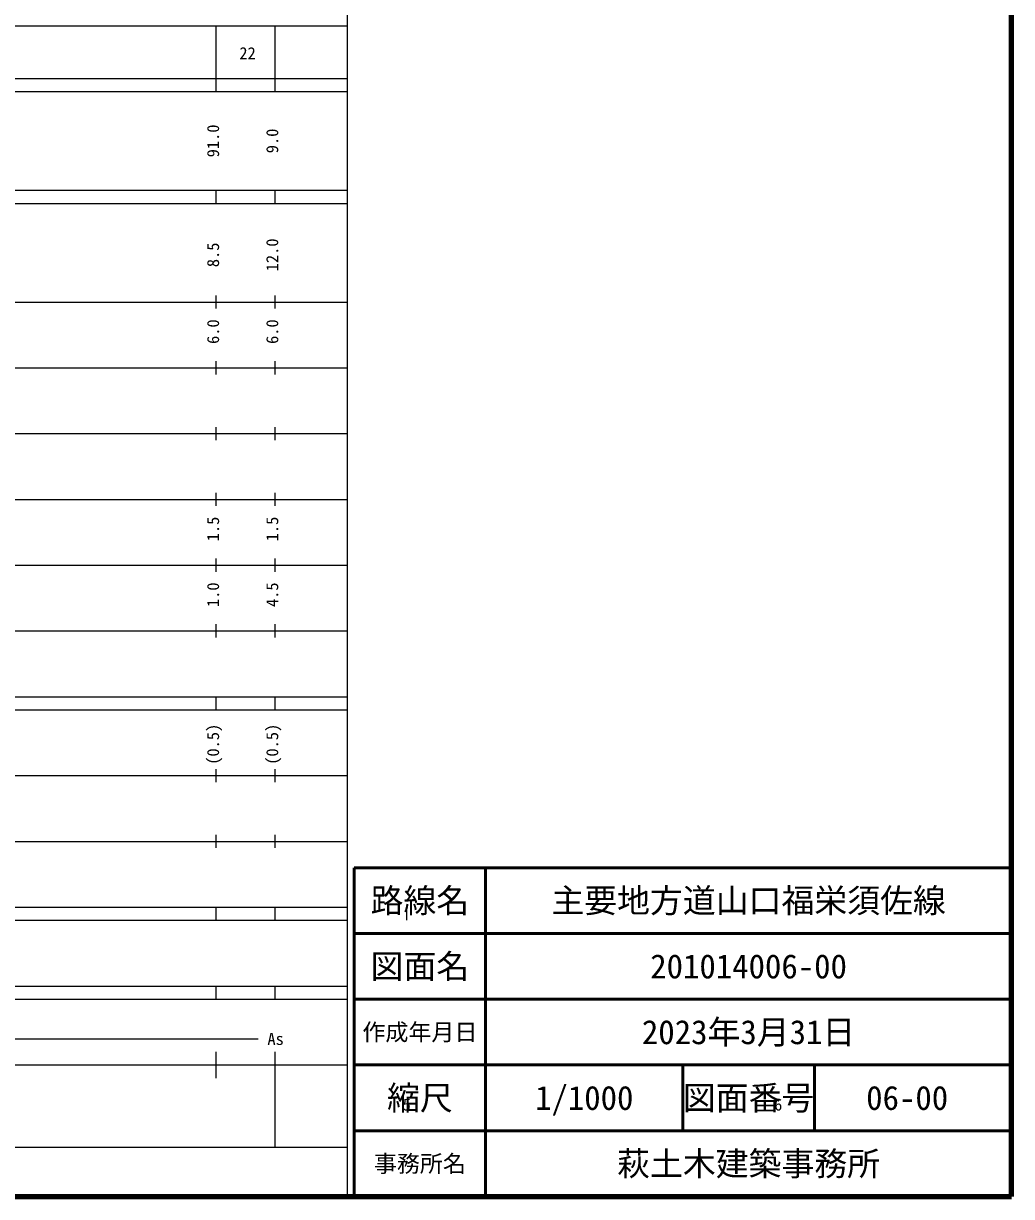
# Model space of a CAD drawing. Units: millimetres on the paper, enlarged 1000 times. Extents: x 40000 to 680000, y 20000 to 380000.
# Drawn here: x 529693 to 680000, y 20000 to 198357 of the extents above; entities that cross this region are included whole.
import ezdxf
from ezdxf.enums import TextEntityAlignment as Align

# ---------------------------------------------------------------- set-up
doc = ezdxf.new("R2010")
doc.units = ezdxf.units.MM
doc.header["$LTSCALE"] = 1000
for name, color, linetype, lineweight in [('M-TTL', 7, 'Continuous', 25), ('M-TTL-BAND', 7, 'Continuous', 25), ('M-TTL-FRAM', 2, 'Continuous', 50), ('M-TTL-LINE', 7, 'Continuous', 50), ('M-TTL-TXT', 7, 'Continuous', 25)]:
    doc.layers.add(name, color=color, linetype=linetype, lineweight=lineweight)
doc.styles.add('ＭＳ ゴシック', font='')
doc.styles.get('ＭＳ ゴシック').set_extended_font_data('MS Gothic')

msp = doc.modelspace()

# ---------------------------------------------------------------- linework, layer by layer
at = {"layer": 'M-TTL', "color": 2, "lineweight": 140}
for p, q in [((680000, 20000), (680000, 380000)), ((40000, 20000), (680000, 20000))]:
    msp.add_line(p, q, dxfattribs=at)
at = {"layer": 'M-TTL-BAND'}
for p, q in [((579000, 20000), (579000, 370000)), ((68000, 198000), (579000, 198000)), ((559000, 188000), (559000, 198000)), ((568000, 188000), (568000, 198000)), ((40000, 190000), (579000, 190000)), ((40000, 188000), (579000, 188000)), ((40000, 173000), (579000, 173000)), ((559000, 171000), (559000, 173000)), ((568000, 171000), (568000, 173000)), ((40000, 171000), (579000, 171000)), ((559000, 155000), (559000, 157000)), ((568000, 155000), (568000, 157000)), ((40000, 156000), (579000, 156000)), ((559000, 145000), (559000, 147000)), ((568000, 145000), (568000, 147000)), ((46000, 146000), (579000, 146000)), ((52000, 136000), (579000, 136000)), ((559000, 135000), (559000, 137000)), ((568000, 135000), (568000, 137000)), ((559000, 125000), (559000, 127000)), ((568000, 125000), (568000, 127000)), ((46000, 126000), (579000, 126000)), ((52000, 116000), (579000, 116000)), ((559000, 115000), (559000, 117000)), ((568000, 115000), (568000, 117000)), ((46000, 106000), (579000, 106000)), ((559000, 105000), (559000, 107000)), ((568000, 105000), (568000, 107000)), ((40000, 96000), (579000, 96000)), ((559000, 94000), (559000, 96000)), ((568000, 94000), (568000, 96000)), ((40000, 94000), (579000, 94000)), ((49000, 84000), (579000, 84000)), ((559000, 83000), (559000, 85000)), ((568000, 83000), (568000, 85000)), ((559000, 73000), (559000, 75000)), ((568000, 73000), (568000, 75000)), ((40000, 74000), (579000, 74000)), ((40000, 64000), (579000, 64000)), ((559000, 62000), (559000, 64000)), ((568000, 62000), (568000, 64000)), ((40000, 62000), (579000, 62000)), ((40000, 52000), (579000, 52000)), ((559000, 50000), (559000, 52000)), ((568000, 50000), (568000, 52000)), ((40000, 50000), (579000, 50000)), ((71000, 44000), (565380, 44000)), ((559000, 38000), (559000, 42000)), ((568000, 27500), (568000, 42000)), ((40000, 40000), (579000, 40000)), ((68000, 27500), (579000, 27500))]:
    msp.add_line(p, q, dxfattribs=at)
at = {"layer": 'M-TTL-FRAM'}
for p, q in [((680000, 70000), (580000, 70000)), ((580000, 70000), (580000, 20000))]:
    msp.add_line(p, q, dxfattribs=at)
at = {"layer": 'M-TTL-LINE'}
for p, q in [((600000, 70000), (600000, 20000)), ((680000, 60000), (580000, 60000)), ((680000, 50000), (580000, 50000)), ((680000, 40000), (580000, 40000)), ((630000, 40000), (630000, 30000)), ((650000, 40000), (650000, 30000)), ((680000, 30000), (580000, 30000))]:
    msp.add_line(p, q, dxfattribs=at)
at = {"layer": 'M-TTL-TXT'}
msp.add_line((588000, 62000), (588000, 64000), dxfattribs=at)

# ---------------------------------------------------------------- texts
at = {"layer": 'M-TTL-BAND', "style": 'ＭＳ ゴシック'}
for s, p in [('22', (563784, 192371)), ('As', (568050, 42500))]:
    msp.add_text(s, height=1833, dxfattribs=at).set_placement(p, align=Align.BOTTOM_CENTER)
for s, p in [('91.0', (560000, 180500)), ('9.0', (569000, 180500)), ('8.5', (560000, 163174)), ('12.0', (569000, 163174)), ('6.0', (560000, 151500)), ('6.0', (569000, 151500)), ('1.5', (560000, 121500)), ('1.5', (569000, 121500)), ('1.0', (560000, 111500)), ('4.5', (569000, 111500)), ('(0.5)', (560000, 88764)), ('(0.5)', (569000, 88764))]:
    msp.add_text(s, height=1833, rotation=90, dxfattribs=at).set_placement(p, align=Align.BOTTOM_CENTER)
at = {"layer": 'M-TTL-TXT', "style": 'ＭＳ ゴシック'}
for s, height, p in [('路線名', 3666, (590000, 65000)), ('路線名', 3666, (590000, 65000)), ('主要地方道山口福栄須佐線', 3666, (640000, 65000)), ('図面名', 3666, (590000, 55000)), ('図面名', 3666, (590000, 55000)), ('201014006-00', 3666, (640000, 55000)), ('作成年月日', 2566, (590000, 45000)), ('作成年月日', 2566, (590000, 45000)), ('2023年3月31日', 3666, (640000, 45000)), ('縮尺', 3666, (590000, 35000)), ('縮尺', 3666, (590000, 35000)), ('1/1000', 3666, (615000, 35000)), ('図面番号', 3666, (640000, 35000)), ('図面番号', 3666, (640000, 35000)), ('06-00', 3666, (664125, 35000)), ('萩土木建築事務所', 3666, (640000, 25000)), ('事務所名', 2566, (590000, 25000)), ('事務所名', 2566, (590000, 25000))]:
    msp.add_text(s, height=height, dxfattribs=at).set_placement(p, align=Align.MIDDLE_CENTER)
for s, p in [('5', (588000, 32523)), ('6', (644500, 32523))]:
    msp.add_text(s, height=1833, dxfattribs=at).set_placement(p, align=Align.BOTTOM_CENTER)

doc.saveas('drawing.dxf')
